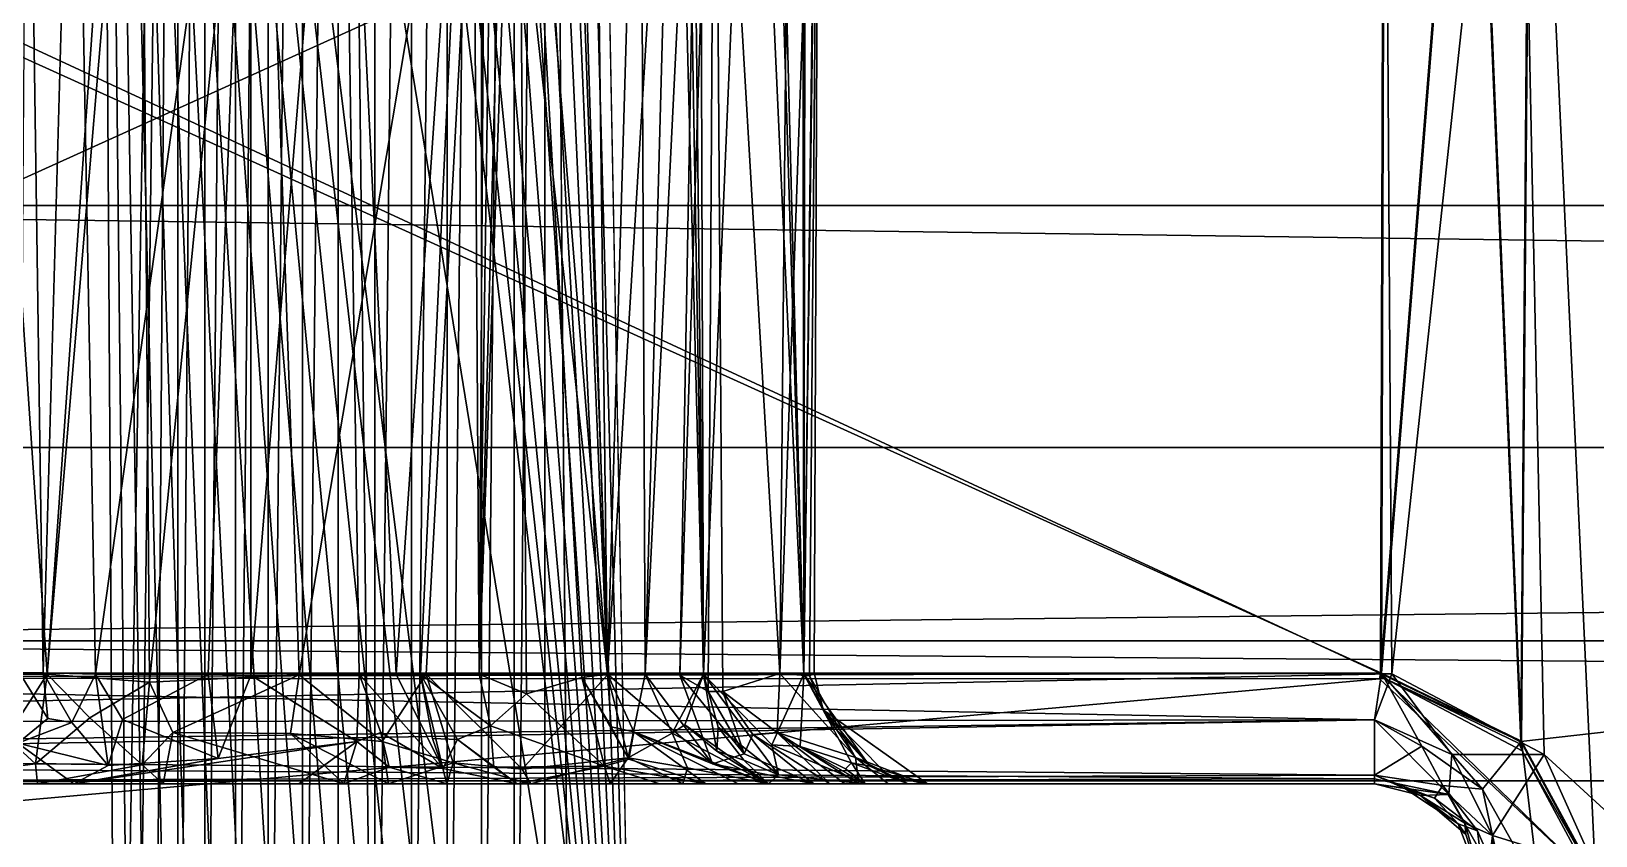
# Model space of a CAD drawing. Extents: x -30 to 83, y -53 to 60.
# Drawn here: x -0.119 to 2.699, y -0.897 to 0.551 of the extents above; entities that cross this region are included whole.
import ezdxf

# ---------------------------------------------------------------- set-up
doc = ezdxf.new("R2010")
doc.units = 0
doc.header["$MEASUREMENT"] = 0

msp = doc.modelspace()

# ---------------------------------------------------------------- linework, layer by layer
for points in [[(63.169998, -40), (-9.17, -40), (63.169998, 60)], [(-9.17, 60), (63.169998, 60), (-9.17, -40)], [(-7.187, 58, 2), (-7.187, -40, 2), (61.187, -40, 2)], [(61.187, 58, 2), (-7.187, 58, 2), (61.187, -40, 2)], [(-2, 7, 68), (-2, -4, 68), (0.014999, 4.369999, 68)], [(-2, -4, 67), (-2, 7, 67), (-0.002998, 3.998001, 67)], [(0.964001, 4.692001, 68), (27.194, -2.101002, 68), (27.145, 4.145, 68)], [(0.964001, 4.692001, 68), (0.985001, 4.630001, 68), (27.145, -2.145, 68)], [(27.145, -2.145, 68), (27.194, -2.101002, 68), (0.964001, 4.692001, 68)], [(0.985001, 4.630001, 68), (0.998001, 4.566002, 68), (27.101, -2.194, 68)], [(27.101, -2.194, 68), (27.145, -2.145, 68), (0.985001, 4.630001, 68)], [(0.998001, 4.566002, 68), (1.001999, 4.5, 68), (27.064999, -2.249001, 68)], [(27.064999, -2.249001, 68), (27.101, -2.194, 68), (0.998001, 4.566002, 68)], [(0.972668, -2.015999, 67), (0.855, 4.145, 67), (26.997, 4.5, 67)], [(0.964001, -2.307999, 67), (0.935001, -2.249001, 67), (26.997, 4.5, 67)], [(0.935001, -2.249001, 67), (0.972668, -2.015999, 67), (26.997, 4.5, 67)], [(26.997, 4.5, 67), (27.001999, 4.433998, 67), (0.964001, -2.307999, 67)], [(1.001999, 4.5, 68), (0.998001, 4.433998, 68), (27.035999, -2.307999, 68)], [(27.035999, -2.307999, 68), (27.064999, -2.249001, 68), (1.001999, 4.5, 68)], [(0.985001, -2.369999, 67), (0.964001, -2.307999, 67), (27.001999, 4.433998, 67)], [(0.998001, 4.433998, 68), (0.985001, 4.369999, 68), (27.014999, -2.369999, 68)], [(27.001999, 4.433998, 67), (27.014999, 4.369999, 67), (0.985001, -2.369999, 67)], [(27.014999, -2.369999, 68), (27.035999, -2.307999, 68), (0.998001, 4.433998, 68)], [(0.014999, 4.369999, 68), (-2, -4, 68), (0.035999, 4.307999, 68)], [(0.985001, 4.369999, 68), (0.964001, 4.307999, 68), (27.001999, -2.433998, 68)], [(27.001999, -2.433998, 68), (27.014999, -2.369999, 68), (0.985001, 4.369999, 68)], [(0.998001, -2.433998, 67), (0.985001, -2.369999, 67), (27.014999, 4.369999, 67)], [(27.014999, 4.369999, 67), (27.035999, 4.307999, 67), (0.998001, -2.433998, 67)], [(0.035999, 4.307999, 68), (-2, -4, 68), (0.064999, 4.249001, 68)], [(0.964001, 4.307999, 68), (0.935001, 4.249001, 68), (26.997, -2.5, 68)], [(26.997, -2.5, 68), (27.001999, -2.433998, 68), (0.964001, 4.307999, 68)], [(1.001999, -2.5, 67), (0.998001, -2.433998, 67), (27.035999, 4.307999, 67)], [(27.035999, 4.307999, 67), (27.064999, 4.249001, 67), (1.001999, -2.5, 67)], [(0.064999, 4.249001, 68), (-2, -4, 68), (0.101002, 4.194, 68)], [(0.935001, 4.249001, 68), (0.898998, 4.194, 68), (26.997, -2.5, 68)], [(27.064999, 4.249001, 67), (27.101, 4.194, 67), (0.998001, -2.566002, 67)], [(0.998001, -2.566002, 67), (1.001999, -2.5, 67), (27.064999, 4.249001, 67)], [(0.101002, 4.194, 68), (-2, -4, 68), (0.145, 4.145, 68)], [(0.898998, 4.194, 68), (0.855, 4.145, 68), (27.001999, -2.566002, 68)], [(27.001999, -2.566002, 68), (26.997, -2.5, 68), (0.898998, 4.194, 68)], [(27.101, 4.194, 67), (27.145, 4.145, 67), (0.985001, -2.630001, 67)], [(0.985001, -2.630001, 67), (0.998001, -2.566002, 67), (27.101, 4.194, 67)], [(0.145, 4.145, 68), (-2, -4, 68), (0.035999, -2.307999, 68)], [(0.035999, -2.307999, 68), (0.064999, -2.249001, 68), (0.145, 4.145, 68)], [(0.064999, -2.249001, 68), (0.101002, -2.194, 68), (0.145, 4.145, 68)], [(0.101002, -2.194, 68), (0.145, -2.145, 68), (0.145, 4.145, 68)], [(0.194, 4.101002, 68), (0.145, 4.145, 68), (0.145, -2.145, 68)], [(0.855, 4.145, 68), (0.806, 4.101002, 68), (27.001999, -2.566002, 68)], [(0.855, 4.145, 67), (0.972668, -2.015999, 67), (0.806, 4.101002, 67)], [(27.145, 4.145, 67), (27.194, 4.101002, 67), (0.964001, -2.692001, 67)], [(0.964001, -2.692001, 67), (0.985001, -2.630001, 67), (27.145, 4.145, 67)], [(0.145, -2.145, 68), (0.194, -2.101002, 68), (0.194, 4.101002, 68)], [(0.249001, 4.064999, 68), (0.194, 4.101002, 68), (0.194, -2.101002, 68)], [(0.806, 4.101002, 68), (0.750999, 4.064999, 68), (0.750999, -2.064999, 68)], [(0.806, -2.101002, 68), (0.806, 4.101002, 68), (0.750999, -2.064999, 68)], [(0.750999, 4.064999, 67), (0.806, 4.101002, 67), (0.972668, -2.015999, 67)], [(0.855, -2.145, 68), (0.806, 4.101002, 68), (0.806, -2.101002, 68)], [(0.855, -2.145, 68), (27.001999, -2.566002, 68), (0.806, 4.101002, 68)], [(27.194, 4.101002, 67), (27.145, -2.145, 67), (0.964001, -2.692001, 67)], [(-0.002998, 3.998001, 67), (0.249001, 4.064999, 67), (0.972668, -2.015999, 67)], [(0.194, -2.101002, 68), (0.249001, -2.064999, 68), (0.249001, 4.064999, 68)], [(0.307999, 4.035999, 68), (0.249001, 4.064999, 68), (0.249001, -2.064999, 68)], [(0.307999, 4.035999, 67), (0.972668, -2.015999, 67), (0.249001, 4.064999, 67)], [(0.750999, 4.064999, 68), (0.692001, 4.035999, 68), (0.692001, -2.035999, 68)], [(0.692001, -2.035999, 68), (0.750999, -2.064999, 68), (0.750999, 4.064999, 68)], [(0.692001, 4.035999, 67), (0.750999, 4.064999, 67), (0.972668, -2.015999, 67)], [(0.249001, -2.064999, 68), (0.307999, -2.035999, 68), (0.307999, 4.035999, 68)], [(0.369999, 4.014999, 68), (0.307999, 4.035999, 68), (0.307999, -2.035999, 68)], [(0.369999, 4.014999, 67), (0.972668, -2.015999, 67), (0.307999, 4.035999, 67)], [(0.692001, 4.035999, 68), (0.630001, 4.014999, 68), (0.630001, -2.014999, 68)], [(0.630001, -2.014999, 68), (0.692001, -2.035999, 68), (0.692001, 4.035999, 68)], [(0.630001, 4.014999, 67), (0.692001, 4.035999, 67), (0.972668, -2.015999, 67)], [(0.307999, -2.035999, 68), (0.369999, -2.014999, 68), (0.369999, 4.014999, 68)], [(0.433998, 4.001999, 68), (0.369999, 4.014999, 68), (0.369999, -2.014999, 68)], [(0.433998, 4.001999, 67), (0.972668, -2.015999, 67), (0.369999, 4.014999, 67)], [(0.369999, -2.014999, 68), (0.433998, -2.001999, 68), (0.433998, 4.001999, 68)], [(0.433998, -2.001999, 68), (0.5, -1.997002, 68), (0.433998, 4.001999, 68)], [(0.5, 3.998001, 68), (0.433998, 4.001999, 68), (0.5, -1.997002, 68)], [(0.5, 3.998001, 67), (0.972668, -2.015999, 67), (0.433998, 4.001999, 67)], [(0.566002, 4.001999, 68), (0.5, 3.998001, 68), (0.5, -1.997002, 68)], [(0.5, -1.997002, 68), (0.566002, -2.001999, 68), (0.566002, 4.001999, 68)], [(0.5, 3.998001, 67), (0.566002, 4.001999, 67), (0.972668, -2.015999, 67)], [(0.630001, 4.014999, 68), (0.566002, 4.001999, 68), (0.566002, -2.001999, 68)], [(0.566002, -2.001999, 68), (0.630001, -2.014999, 68), (0.630001, 4.014999, 68)], [(0.566002, 4.001999, 67), (0.630001, 4.014999, 67), (0.972668, -2.015999, 67)], [(-2, -4, 67), (-0.002998, 3.998001, 67), (0.035999, -2.307999, 67)], [(0.5, -1.997002, 67), (0.433998, -2.001999, 67), (-0.002998, 3.998001, 67)], [(0.064999, -2.249001, 67), (0.035999, -2.307999, 67), (-0.002998, 3.998001, 67)], [(0.064999, -2.249001, 67), (-0.002998, 3.998001, 67), (0.101002, -2.194, 67)], [(0.145, -2.145, 67), (0.101002, -2.194, 67), (-0.002998, 3.998001, 67)], [(0.194, -2.101002, 67), (0.145, -2.145, 67), (-0.002998, 3.998001, 67)], [(0.249001, -2.064999, 67), (0.194, -2.101002, 67), (-0.002998, 3.998001, 67)], [(0.433998, -2.001999, 67), (0.369999, -2.014999, 67), (-0.002998, 3.998001, 67)], [(0.369999, -2.014999, 67), (0.307999, -2.035999, 67), (-0.002998, 3.998001, 67)], [(0.307999, -2.035999, 67), (0.249001, -2.064999, 67), (-0.002998, 3.998001, 67)], [(0.566002, -2.001999, 67), (0.5, -1.997002, 67), (-0.002998, 3.998001, 67)], [(0.566002, -2.001999, 67), (-0.002998, 3.998001, 67), (0.630001, -2.014999, 67)], [(0.692001, -2.035999, 67), (-0.002998, 3.998001, 67), (0.750999, -2.064999, 67)], [(0.972668, -2.015999, 67), (0.750999, -2.064999, 67), (-0.002998, 3.998001, 67)], [(0.630001, -2.014999, 67), (-0.002998, 3.998001, 67), (0.692001, -2.035999, 67)], [(2.5592, 1.504281, 66.700218), (7.02967, -4.802359, 66.700218), (2.69901, 1.776681, 66.700218)], [(2.581, 1.513, 53.998001), (2.564, -0.727, 53.998001), (25.003, 1.777, 53.998001)], [(2.564, -0.727, 53.998001), (2.697, -0.973, 53.998001), (25.003, 1.777, 53.998001)], [(2.5827, 1.512871, 54.30022), (2.69901, 1.776681, 54.30022), (7.02967, -4.802359, 54.30022)], [(25.003, 1.777, 53.998001), (2.697, -0.973, 53.998001), (9.813, -4.804, 53.998001)], [(2.5592, 1.504281, 66.700218), (2.31881, 1.396601, 66.700218), (2.33135, -0.605509, 66.700218)], [(2.60578, -0.750719, 66.700218), (2.5592, 1.504281, 66.700218), (2.33135, -0.605509, 66.700218)], [(2.474, 1.437, 53.998001), (2.564, -0.727, 53.998001), (2.581, 1.513, 53.998001)], [(2.47574, 1.436881, 54.30022), (2.5827, 1.512871, 54.30022), (2.56527, -0.726529, 54.300301)], [(2.5592, 1.504281, 66.700218), (2.60578, -0.750719, 66.700218), (7.02967, -4.802359, 66.700218)], [(2.56527, -0.726529, 54.300301), (2.5827, 1.512871, 54.30022), (2.69823, -0.972269, 54.30022)], [(7.02967, -4.802359, 54.30022), (2.69823, -0.972269, 54.30022), (2.5827, 1.512871, 54.30022)], [(1.17889, 1.443671, 61.014301), (1.09168, -0.605849, 61.12796), (1.08558, 1.395611, 61.136059)], [(1.27255, -0.605849, 60.737572), (1.09168, -0.605849, 61.12796), (1.17889, 1.443671, 61.014301)], [(1.2115, 1.395611, 60.92215), (1.27255, -0.605849, 60.737572), (1.17889, 1.443671, 61.014301)], [(2.311, -0.605, 53.998001), (2.564, -0.727, 53.998001), (2.474, 1.437, 53.998001)], [(2.317, 1.396, 53.998001), (2.311, -0.605, 53.998001), (2.474, 1.437, 53.998001)], [(2.56527, -0.726529, 54.300301), (2.31256, -0.604129, 54.30022), (2.47574, 1.436881, 54.30022)], [(2.31881, 1.396601, 54.30022), (2.47574, 1.436881, 54.30022), (2.31256, -0.604129, 54.30022)], [(-0.12601, 1.395611, 59.519852), (-0.09746, -0.603729, 59.50938), (-0.04087, 1.427661, 59.485531)], [(-0.00275, -0.605849, 59.481079), (-0.04087, 1.427661, 59.485531), (-0.09746, -0.603729, 59.50938)], [(-0.04087, 1.427661, 59.485531), (-0.00275, -0.605849, 59.481079), (0.2768, 1.395611, 59.450562)], [(1.24862, 1.433691, 60.150768), (1.11236, 1.395611, 59.901199), (1.22928, -0.604789, 60.12767)], [(1.24862, 1.433691, 60.150768), (1.22928, -0.604789, 60.12767), (1.29975, 1.395611, 60.477371)], [(2.31881, 1.396601, 66.700218), (-2.1, 1.395611, 66.700218), (-2.1, -0.603729, 66.700218)], [(2.31881, 1.396601, 66.700218), (-2.1, -0.603729, 66.700218), (2.33135, -0.605509, 66.700218)], [(2.31881, 1.396601, 54.30022), (2.31256, -0.604129, 54.30022), (-2.1, 1.395611, 54.30022)], [(-2.1, -0.603729, 54.30022), (-2.1, 1.395611, 54.30022), (2.31256, -0.604129, 54.30022)], [(2.317, 1.396, 53.998001), (-2, 1.395023, 53.998001), (2.311, -0.605, 53.998001)], [(-2, -0.604023, 53.998001), (2.311, -0.605, 53.998001), (-2, 1.395023, 53.998001)], [(-0.09024, -0.605849, 61.49358), (-0.3505, -0.607979, 61.361252), (-0.22633, 1.395611, 61.435169)], [(0.04951, 1.395611, 61.530899), (-0.09024, -0.605849, 61.49358), (-0.22633, 1.395611, 61.435169)], [(-0.14009, -0.603729, 59.525372), (-0.09746, -0.603729, 59.50938), (-0.12601, 1.395611, 59.519852)], [(0.04951, 1.395611, 61.530899), (0.07877, 1.395611, 61.53616), (-0.09024, -0.605849, 61.49358)], [(0.07877, 1.395611, 61.53616), (0.09442, -0.620669, 61.539539), (-0.09024, -0.605849, 61.49358)], [(-0.00275, -0.605849, 59.481079), (0.20002, -0.605849, 59.451469), (0.2768, 1.395611, 59.450562)], [(0.07877, 1.395611, 61.53616), (0.29474, 1.395611, 61.547691), (0.09442, -0.620669, 61.539539)], [(0.36349, -0.607179, 61.540859), (0.09442, -0.620669, 61.539539), (0.29474, 1.395611, 61.547691)], [(0.20002, -0.605849, 59.451469), (0.2768, -0.607979, 59.45047), (0.2768, 1.395611, 59.450562)], [(0.47201, -0.605849, 59.47401), (0.44119, 1.395611, 59.46777), (0.2768, -0.607979, 59.45047)], [(0.2768, 1.395611, 59.450562), (0.2768, -0.607979, 59.45047), (0.44119, 1.395611, 59.46777)], [(0.70037, 1.395611, 61.44873), (0.36349, -0.607179, 61.540859), (0.29474, 1.395611, 61.547691)], [(0.36349, -0.607179, 61.540859), (0.70037, 1.395611, 61.44873), (0.59259, -0.605849, 61.49205)], [(0.47201, -0.605849, 59.47401), (0.53843, -0.605849, 59.490601), (0.44119, 1.395611, 59.46777)], [(0.44119, 1.395611, 59.46777), (0.53843, -0.605849, 59.490601), (0.67554, 1.395611, 59.540321)], [(0.58201, -0.605849, 59.504082), (0.67554, 1.395611, 59.540321), (0.53843, -0.605849, 59.490601)], [(0.58201, -0.605849, 59.504082), (0.68797, -0.605849, 59.545971), (0.67554, 1.395611, 59.540321)], [(0.59259, -0.605849, 61.49205), (0.70037, 1.395611, 61.44873), (0.91909, -0.606909, 61.309231)], [(0.70037, 1.395611, 59.551708), (0.67554, 1.395611, 59.540321), (0.68797, -0.605849, 59.545971)], [(0.70037, 1.395611, 59.551708), (0.68797, -0.605849, 59.545971), (0.71691, 1.395611, 59.559742)], [(0.71691, 1.395611, 59.559742), (0.68797, -0.605849, 59.545971), (0.74107, 1.395611, 59.572128)], [(0.77317, -0.641669, 59.580269), (0.75739, 1.395611, 59.580952), (0.68797, -0.605849, 59.545971)], [(0.74107, 1.395611, 59.572128), (0.68797, -0.605849, 59.545971), (0.75739, 1.395611, 59.580952)], [(0.8354, 1.395611, 61.371891), (0.91909, -0.606909, 61.309231), (0.70037, 1.395611, 61.44873)], [(0.87304, -0.612199, 59.654491), (0.75739, 1.395611, 59.580952), (0.77317, -0.641669, 59.580269)], [(0.87304, -0.612199, 59.654491), (0.91913, -0.605849, 59.69109), (0.75739, 1.395611, 59.580952)], [(0.89388, 1.395611, 59.670811), (0.75739, 1.395611, 59.580952), (0.91913, -0.605849, 59.69109)], [(0.8354, 1.395611, 61.371891), (0.85732, 1.395611, 61.356762), (0.91909, -0.606909, 61.309231)], [(0.85732, 1.395611, 61.356762), (1.04062, 1.395611, 61.19117), (0.91909, -0.606909, 61.309231)], [(0.89388, 1.395611, 59.670811), (0.91913, -0.605849, 59.69109), (0.97755, 1.395611, 59.743141)], [(0.98671, -0.605849, 61.248039), (0.91909, -0.606909, 61.309231), (1.04062, 1.395611, 61.19117)], [(0.98671, -0.605849, 59.752399), (0.97755, 1.395611, 59.743141), (0.91913, -0.605849, 59.69109)], [(0.97755, 1.395611, 59.743141), (0.98671, -0.605849, 59.752399), (1.08558, 1.395611, 59.86438)], [(1.0491, -0.607969, 59.818859), (1.08558, 1.395611, 59.86438), (0.98671, -0.605849, 59.752399)], [(0.98671, -0.605849, 61.248039), (1.04062, 1.395611, 61.19117), (1.09168, -0.605849, 61.12796)], [(1.05723, 1.395611, 61.171692), (1.09168, -0.605849, 61.12796), (1.04062, 1.395611, 61.19117)], [(1.10017, -0.637489, 59.87883), (1.11236, 1.395611, 59.901199), (1.0491, -0.607969, 59.818859)], [(1.08558, 1.395611, 59.86438), (1.0491, -0.607969, 59.818859), (1.11236, 1.395611, 59.901199)], [(1.05723, 1.395611, 61.171692), (1.06994, 1.395611, 61.156109), (1.09168, -0.605849, 61.12796)], [(1.08558, 1.395611, 61.136059), (1.09168, -0.605849, 61.12796), (1.06994, 1.395611, 61.156109)], [(1.127, -0.637369, 59.916019), (1.11236, 1.395611, 59.901199), (1.10017, -0.637489, 59.87883)], [(1.22928, -0.604789, 60.12767), (1.11236, 1.395611, 59.901199), (1.127, -0.637369, 59.916019)], [(1.22104, 1.395611, 60.8997), (1.27255, -0.605849, 60.737572), (1.2115, 1.395611, 60.92215)], [(1.27005, 1.395611, 60.749199), (1.27255, -0.605849, 60.737572), (1.22104, 1.395611, 60.8997)], [(1.22928, -0.604789, 60.12767), (1.283, -0.609029, 60.312939), (1.29975, 1.395611, 60.477371)], [(1.27005, 1.395611, 60.749199), (1.27542, 1.395611, 60.726109), (1.27255, -0.605849, 60.737572)], [(1.27255, -0.605849, 60.737572), (1.29975, 1.395611, 60.477371), (1.29113, -0.603729, 60.363998)], [(1.29901, 1.395611, 60.545738), (1.29975, 1.395611, 60.477371), (1.27255, -0.605849, 60.737572)], [(1.29901, 1.395611, 60.545738), (1.27255, -0.605849, 60.737572), (1.29776, 1.395611, 60.568729)], [(1.27542, 1.395611, 60.726109), (1.29776, 1.395611, 60.568729), (1.27255, -0.605849, 60.737572)], [(1.283, -0.609029, 60.312939), (1.29113, -0.603729, 60.363998), (1.29975, 1.395611, 60.477371)], [(30, 0.238, 48.653999), (-2, 0.238, 48.653999), (-2, 0.756, 49.243999)], [(30, 0.238, 48.653999), (-2, 0.756, 49.243999), (30, 0.756, 49.243999)], [(30, 0.238, 48.653999), (30, -0.198, 48.000999), (-2, 0.238, 48.653999)], [(-2, -0.198, 48.000999), (-2, 0.238, 48.653999), (30, -0.198, 48.000999)], [(-2, -0.198, 48.000999), (30, -0.198, 48.000999), (-2, -0.546, 47.297001)], [(30, -0.546, 47.297001), (-2, -0.546, 47.297001), (30, -0.198, 48.000999)], [(30, -0.798, 46.554001), (-2, -0.798, 46.554001), (-2, -0.546, 47.297001)], [(30, -0.798, 46.554001), (-2, -0.546, 47.297001), (30, -0.546, 47.297001)], [(-2.1, -0.603729, 54.30022), (2.3, -0.688229, 54.318958), (-2.1, -0.750049, 54.368961)], [(-2.1, -0.603729, 54.30022), (2.31256, -0.604129, 54.30022), (2.3, -0.688229, 54.318958)], [(2.33135, -0.605509, 66.700218), (-2.1, -0.603729, 66.700218), (-2.1, -0.693529, 66.677429)], [(2.3, -0.688229, 66.68148), (2.33135, -0.605509, 66.700218), (-2.1, -0.693529, 66.677429)], [(-2, -0.604023, 53.998001), (-1.613111, -0.613444, 54), (2.311, -0.605, 53.998001)], [(-2, -1, 54), (2.309556, -0.614333, 54), (-1.613111, -0.613444, 54)], [(-2, -1, 54), (2.690419, -0.974419, 54), (2.309556, -0.614333, 54)], [(-1.613111, -0.613444, 54), (2.309556, -0.614333, 54), (2.311, -0.605, 53.998001)], [(-0.09024, -0.605849, 61.49358), (-0.1625, -0.720249, 61.50967), (-0.3505, -0.607979, 61.361252)], [(-0.1625, -0.720249, 61.50967), (-0.09024, -0.605849, 61.49358), (-0.11129, -0.767619, 61.580662)], [(-0.14009, -0.603729, 59.525372), (-0.14272, -0.730169, 59.476261), (-0.08888, -0.685719, 59.486801)], [(-0.08888, -0.685719, 59.486801), (-0.09746, -0.603729, 59.50938), (-0.14009, -0.603729, 59.525372)], [(-0.09024, -0.605849, 61.49358), (-0.01341, -0.684479, 61.535389), (-0.11129, -0.767619, 61.580662)], [(-0.08888, -0.685719, 59.486801), (-0.04577, -0.692729, 59.46846), (-0.09746, -0.603729, 59.50938)], [(-0.00275, -0.605849, 59.481079), (-0.09746, -0.603729, 59.50938), (-0.04577, -0.692729, 59.46846)], [(-0.09024, -0.605849, 61.49358), (0.09442, -0.620669, 61.539539), (-0.01341, -0.684479, 61.535389)], [(-0.04577, -0.692729, 59.46846), (0.01996, -0.770239, 59.37603), (-0.00275, -0.605849, 59.481079)], [(0.20002, -0.605849, 59.451469), (-0.00275, -0.605849, 59.481079), (0.04574, -0.687469, 59.450142)], [(0.04574, -0.687469, 59.450142), (-0.00275, -0.605849, 59.481079), (0.01996, -0.770239, 59.37603)], [(0.04574, -0.687469, 59.450142), (0.21765, -0.757609, 59.377071), (0.20002, -0.605849, 59.451469)], [(0.36349, -0.607179, 61.540859), (0.13635, -0.710999, 61.577969), (0.09442, -0.620669, 61.539539)], [(0.36349, -0.607179, 61.540859), (0.34822, -0.713029, 61.57996), (0.13635, -0.710999, 61.577969)], [(0.2768, -0.607979, 59.45047), (0.20002, -0.605849, 59.451469), (0.21765, -0.757609, 59.377071)], [(0.2768, -0.607979, 59.45047), (0.21765, -0.757609, 59.377071), (0.46762, -0.726969, 59.42469)], [(0.47201, -0.605849, 59.47401), (0.2768, -0.607979, 59.45047), (0.46762, -0.726969, 59.42469)], [(0.36349, -0.607179, 61.540859), (0.51343, -0.726919, 61.562092), (0.34822, -0.713029, 61.57996)], [(0.59259, -0.605849, 61.49205), (0.51343, -0.726919, 61.562092), (0.36349, -0.607179, 61.540859)], [(0.46762, -0.726969, 59.42469), (0.51094, -0.710999, 59.448372), (0.47201, -0.605849, 59.47401)], [(0.53843, -0.605849, 59.490601), (0.47201, -0.605849, 59.47401), (0.62258, -0.775739, 59.41328)], [(0.51094, -0.710999, 59.448372), (0.62258, -0.775739, 59.41328), (0.47201, -0.605849, 59.47401)], [(0.64136, -0.765399, 61.564869), (0.51343, -0.726919, 61.562092), (0.59259, -0.605849, 61.49205)], [(0.53843, -0.605849, 59.490601), (0.62258, -0.775739, 59.41328), (0.58201, -0.605849, 59.504082)], [(0.58201, -0.605849, 59.504082), (0.70824, -0.698999, 59.524471), (0.68797, -0.605849, 59.545971)], [(0.60415, -0.721779, 59.46703), (0.58201, -0.605849, 59.504082), (0.62258, -0.775739, 59.41328)], [(0.58201, -0.605849, 59.504082), (0.64865, -0.723309, 59.483761), (0.70824, -0.698999, 59.524471)], [(0.64865, -0.723309, 59.483761), (0.58201, -0.605849, 59.504082), (0.60415, -0.721779, 59.46703)], [(0.91909, -0.606909, 61.309231), (0.76517, -0.776959, 61.53421), (0.59259, -0.605849, 61.49205)], [(0.76517, -0.776959, 61.53421), (0.64136, -0.765399, 61.564869), (0.59259, -0.605849, 61.49205)], [(0.70824, -0.698999, 59.524471), (0.77317, -0.641669, 59.580269), (0.68797, -0.605849, 59.545971)], [(0.91909, -0.606909, 61.309231), (0.95614, -0.756759, 61.376202), (0.76517, -0.776959, 61.53421)], [(0.91368, -0.771769, 59.562752), (0.87304, -0.612199, 59.654491), (0.77317, -0.641669, 59.580269)], [(0.91913, -0.605849, 59.69109), (0.87304, -0.612199, 59.654491), (0.9254, -0.700799, 59.662369)], [(0.9254, -0.700799, 59.662369), (0.87304, -0.612199, 59.654491), (0.95735, -0.759289, 59.622742)], [(0.87304, -0.612199, 59.654491), (0.91368, -0.771769, 59.562752), (0.95735, -0.759289, 59.622742)], [(0.91909, -0.606909, 61.309231), (0.98671, -0.605849, 61.248039), (0.95614, -0.756759, 61.376202)], [(0.91913, -0.605849, 59.69109), (1.10783, -0.767619, 59.750542), (0.98671, -0.605849, 59.752399)], [(0.96627, -0.709699, 59.686821), (1.10783, -0.767619, 59.750542), (0.91913, -0.605849, 59.69109)], [(0.96627, -0.709699, 59.686821), (0.91913, -0.605849, 59.69109), (0.9254, -0.700799, 59.662369)], [(1.03573, -0.712179, 61.249649), (0.95614, -0.756759, 61.376202), (0.98671, -0.605849, 61.248039)], [(1.10783, -0.767619, 59.750542), (1.0491, -0.607969, 59.818859), (0.98671, -0.605849, 59.752399)], [(0.98671, -0.605849, 61.248039), (1.09168, -0.605849, 61.12796), (1.03573, -0.712179, 61.249649)], [(1.05855, -0.697289, 61.206841), (1.03573, -0.712179, 61.249649), (1.09168, -0.605849, 61.12796)], [(1.16502, -0.749549, 59.861771), (1.10017, -0.637489, 59.87883), (1.0491, -0.607969, 59.818859)], [(1.10783, -0.767619, 59.750542), (1.16502, -0.749549, 59.861771), (1.0491, -0.607969, 59.818859)], [(1.09168, -0.605849, 61.12796), (1.11596, -0.744749, 61.192921), (1.05855, -0.697289, 61.206841)], [(1.09168, -0.605849, 61.12796), (1.27255, -0.605849, 60.737572), (1.21481, -0.733099, 61.02803)], [(1.21481, -0.733099, 61.02803), (1.22689, -0.787299, 61.150761), (1.09168, -0.605849, 61.12796)], [(1.09168, -0.605849, 61.12796), (1.22689, -0.787299, 61.150761), (1.11834, -0.701149, 61.134892)], [(1.09168, -0.605849, 61.12796), (1.11834, -0.701149, 61.134892), (1.11596, -0.744749, 61.192921)], [(1.127, -0.637369, 59.916019), (1.22434, -0.710849, 60.021061), (1.22928, -0.604789, 60.12767)], [(1.21481, -0.733099, 61.02803), (1.27255, -0.605849, 60.737572), (1.26623, -0.736409, 60.932899)], [(1.22434, -0.710849, 60.021061), (1.36572, -0.756089, 60.34726), (1.22928, -0.604789, 60.12767)], [(1.36572, -0.756089, 60.34726), (1.283, -0.609029, 60.312939), (1.22928, -0.604789, 60.12767)], [(1.26623, -0.736409, 60.932899), (1.27255, -0.605849, 60.737572), (1.35836, -0.765689, 60.745419)], [(1.29113, -0.603729, 60.363998), (1.30732, -0.670279, 60.40794), (1.27255, -0.605849, 60.737572)], [(1.27255, -0.605849, 60.737572), (1.30732, -0.670279, 60.40794), (1.32492, -0.697869, 60.570499)], [(1.35836, -0.765689, 60.745419), (1.27255, -0.605849, 60.737572), (1.39158, -0.771819, 60.57486)], [(1.39158, -0.771819, 60.57486), (1.27255, -0.605849, 60.737572), (1.32492, -0.697869, 60.570499)], [(1.283, -0.609029, 60.312939), (1.30732, -0.670279, 60.40794), (1.29113, -0.603729, 60.363998)], [(1.36572, -0.756089, 60.34726), (1.30732, -0.670279, 60.40794), (1.283, -0.609029, 60.312939)], [(2.3, -0.688229, 54.318958), (2.31256, -0.604129, 54.30022), (2.3856, -0.735449, 54.342041)], [(2.33135, -0.605509, 66.700218), (2.3, -0.688229, 66.68148), (2.43924, -0.750669, 66.66481)], [(2.314476, -0.611238, 54), (2.311, -0.605, 53.998001), (2.309556, -0.614333, 54)], [(2.314476, -0.611238, 54), (2.309556, -0.614333, 54), (2.318745, -0.613851, 54)], [(2.309556, -0.614333, 54), (2.690419, -0.974419, 54), (2.318745, -0.613851, 54)], [(2.318745, -0.613851, 54), (2.311, -0.605, 53.998001), (2.314476, -0.611238, 54)], [(2.311, -0.605, 53.998001), (2.318745, -0.613851, 54), (2.564, -0.727, 53.998001)], [(2.31256, -0.604129, 54.30022), (2.56527, -0.726529, 54.300301), (2.49451, -0.812819, 54.347301)], [(2.49451, -0.812819, 54.347301), (2.3856, -0.735449, 54.342041), (2.31256, -0.604129, 54.30022)], [(2.566, -0.74429, 54), (2.318745, -0.613851, 54), (2.690419, -0.974419, 54)], [(2.560979, -0.73066, 54), (2.318745, -0.613851, 54), (2.566, -0.74429, 54)], [(2.560979, -0.73066, 54), (2.564, -0.727, 53.998001), (2.318745, -0.613851, 54)], [(2.43924, -0.750669, 66.66481), (2.60578, -0.750719, 66.700218), (2.33135, -0.605509, 66.700218)], [(0.09442, -0.620669, 61.539539), (0.08112, -0.769149, 61.628368), (-0.01341, -0.684479, 61.535389)], [(0.09442, -0.620669, 61.539539), (0.13635, -0.710999, 61.577969), (0.08112, -0.769149, 61.628368)], [(0.77317, -0.641669, 59.580269), (0.70824, -0.698999, 59.524471), (0.91368, -0.771769, 59.562752)], [(1.10017, -0.637489, 59.87883), (1.16502, -0.749549, 59.861771), (1.127, -0.637369, 59.916019)], [(1.18067, -0.714709, 59.937141), (1.22434, -0.710849, 60.021061), (1.127, -0.637369, 59.916019)], [(1.18067, -0.714709, 59.937141), (1.127, -0.637369, 59.916019), (1.16502, -0.749549, 59.861771)], [(1.39158, -0.771819, 60.57486), (1.32492, -0.697869, 60.570499), (1.30732, -0.670279, 60.40794)], [(1.30732, -0.670279, 60.40794), (1.36572, -0.756089, 60.34726), (1.42312, -0.787459, 60.436291)], [(1.49546, -0.803489, 60.513729), (1.30732, -0.670279, 60.40794), (1.42312, -0.787459, 60.436291)], [(1.30732, -0.670279, 60.40794), (1.49546, -0.803489, 60.513729), (1.39158, -0.771819, 60.57486)], [(2.3, -0.688229, 54.318958), (2.3, -0.787569, 54.424049), (-2.1, -0.750049, 54.368961)], [(2.3, -0.688229, 66.68148), (-2.1, -0.765669, 66.613586), (2.3, -0.794229, 66.560303)], [(-2.1, -0.765669, 66.613586), (2.3, -0.688229, 66.68148), (-2.1, -0.693529, 66.677429)], [(-0.14272, -0.730169, 59.476261), (-0.04577, -0.692729, 59.46846), (-0.08888, -0.685719, 59.486801)], [(0.01996, -0.770239, 59.37603), (-0.04577, -0.692729, 59.46846), (-0.14272, -0.730169, 59.476261)], [(0.08112, -0.769149, 61.628368), (-0.11129, -0.767619, 61.580662), (-0.01341, -0.684479, 61.535389)], [(0.01996, -0.770239, 59.37603), (0.21765, -0.757609, 59.377071), (0.04574, -0.687469, 59.450142)], [(0.70824, -0.698999, 59.524471), (0.64865, -0.723309, 59.483761), (0.71429, -0.773219, 59.452911)], [(0.91368, -0.771769, 59.562752), (0.70824, -0.698999, 59.524471), (0.71429, -0.773219, 59.452911)], [(0.9254, -0.700799, 59.662369), (0.95735, -0.759289, 59.622742), (0.96627, -0.709699, 59.686821)], [(1.05855, -0.697289, 61.206841), (1.20867, -0.803669, 61.30191), (1.03573, -0.712179, 61.249649)], [(1.20867, -0.803669, 61.30191), (1.05855, -0.697289, 61.206841), (1.11596, -0.744749, 61.192921)], [(1.16471, -0.760699, 61.161251), (1.11596, -0.744749, 61.192921), (1.11834, -0.701149, 61.134892)], [(1.16471, -0.760699, 61.161251), (1.11834, -0.701149, 61.134892), (1.22689, -0.787299, 61.150761)], [(2.3856, -0.735449, 54.342041), (2.3, -0.787569, 54.424049), (2.3, -0.688229, 54.318958)], [(2.3, -0.794229, 66.560303), (2.43405, -0.822559, 66.598892), (2.3, -0.688229, 66.68148)], [(2.43405, -0.822559, 66.598892), (2.43924, -0.750669, 66.66481), (2.3, -0.688229, 66.68148)], [(-0.11129, -0.767619, 61.580662), (-0.39304, -0.803669, 61.572128), (-0.1625, -0.720249, 61.50967)], [(-0.29741, -0.803669, 59.376461), (-0.04184, -0.803669, 59.284771), (-0.14272, -0.730169, 59.476261)], [(0.01996, -0.770239, 59.37603), (-0.14272, -0.730169, 59.476261), (-0.04184, -0.803669, 59.284771)], [(0.46762, -0.726969, 59.42469), (0.21765, -0.757609, 59.377071), (-0.04184, -0.803669, 59.284771)], [(-0.04184, -0.803669, 59.284771), (0.36334, -0.803669, 59.255669), (0.46762, -0.726969, 59.42469)], [(0.13635, -0.710999, 61.577969), (0.11892, -0.803669, 61.743332), (0.08112, -0.769149, 61.628368)], [(0.11892, -0.803669, 61.743332), (0.13635, -0.710999, 61.577969), (0.44435, -0.803669, 61.73502)], [(0.13635, -0.710999, 61.577969), (0.34822, -0.713029, 61.57996), (0.44435, -0.803669, 61.73502)], [(0.52444, -0.803669, 61.719421), (0.34822, -0.713029, 61.57996), (0.51343, -0.726919, 61.562092)], [(0.44435, -0.803669, 61.73502), (0.34822, -0.713029, 61.57996), (0.52444, -0.803669, 61.719421)], [(0.44435, -0.803669, 59.265419), (0.46762, -0.726969, 59.42469), (0.36334, -0.803669, 59.255669)], [(0.46762, -0.726969, 59.42469), (0.44435, -0.803669, 59.265419), (0.52584, -0.773219, 59.388309)], [(0.52584, -0.773219, 59.388309), (0.51094, -0.710999, 59.448372), (0.46762, -0.726969, 59.42469)], [(0.51094, -0.710999, 59.448372), (0.52584, -0.773219, 59.388309), (0.62258, -0.775739, 59.41328)], [(0.52444, -0.803669, 61.719421), (0.51343, -0.726919, 61.562092), (0.64136, -0.765399, 61.564869)], [(0.60415, -0.721779, 59.46703), (0.62258, -0.775739, 59.41328), (0.64865, -0.723309, 59.483761)], [(0.7566, -0.803669, 59.357479), (0.64865, -0.723309, 59.483761), (0.62258, -0.775739, 59.41328)], [(0.7566, -0.803669, 59.357479), (0.71429, -0.773219, 59.452911), (0.64865, -0.723309, 59.483761)], [(1.03573, -0.712179, 61.249649), (1.06334, -0.774729, 61.310589), (0.95614, -0.756759, 61.376202)], [(0.96627, -0.709699, 59.686821), (0.95735, -0.759289, 59.622742), (1.09611, -0.803669, 59.580521)], [(1.09611, -0.803669, 59.580521), (1.15453, -0.803669, 59.637482), (0.96627, -0.709699, 59.686821)], [(0.96627, -0.709699, 59.686821), (1.20867, -0.803669, 59.698528), (1.10783, -0.767619, 59.750542)], [(1.20867, -0.803669, 59.698528), (0.96627, -0.709699, 59.686821), (1.15453, -0.803669, 59.637482)], [(1.06334, -0.774729, 61.310589), (1.03573, -0.712179, 61.249649), (1.20867, -0.803669, 61.30191)], [(1.29032, -0.803669, 59.80722), (1.18067, -0.714709, 59.937141), (1.16502, -0.749549, 59.861771)], [(1.22434, -0.710849, 60.021061), (1.18067, -0.714709, 59.937141), (1.31949, -0.803669, 59.853149)], [(1.29032, -0.803669, 59.80722), (1.31949, -0.803669, 59.853149), (1.18067, -0.714709, 59.937141)], [(1.3717, -0.803669, 59.948589), (1.36572, -0.756089, 60.34726), (1.22434, -0.710849, 60.021061)], [(1.34663, -0.803669, 59.900299), (1.3717, -0.803669, 59.948589), (1.22434, -0.710849, 60.021061)], [(1.31949, -0.803669, 59.853149), (1.34663, -0.803669, 59.900299), (1.22434, -0.710849, 60.021061)], [(2.59696, -0.994569, 54.331139), (2.49451, -0.812819, 54.347301), (2.56527, -0.726529, 54.300301)], [(2.566, -0.74429, 54), (2.564, -0.727, 53.998001), (2.560979, -0.73066, 54)], [(2.564, -0.727, 53.998001), (2.566, -0.74429, 54), (2.697, -0.973, 53.998001)], [(2.56527, -0.726529, 54.300301), (2.69823, -0.972269, 54.30022), (2.59696, -0.994569, 54.331139)], [(-2.1, -0.750049, 54.368961), (2.3, -0.787569, 54.424049), (-2.1, -0.803669, 54.500221)], [(0.21765, -0.757609, 59.377071), (0.01996, -0.770239, 59.37603), (-0.04184, -0.803669, 59.284771)], [(0.95614, -0.756759, 61.376202), (0.78072, -0.803669, 61.630329), (0.76517, -0.776959, 61.53421)], [(0.78072, -0.803669, 61.630329), (0.95614, -0.756759, 61.376202), (0.924, -0.803669, 61.552589)], [(0.95735, -0.759289, 59.622742), (0.91368, -0.771769, 59.562752), (1.09611, -0.803669, 59.580521)], [(0.924, -0.803669, 61.552589), (0.95614, -0.756759, 61.376202), (1.05453, -0.803669, 61.45496)], [(1.05453, -0.803669, 61.45496), (0.95614, -0.756759, 61.376202), (1.06334, -0.774729, 61.310589)], [(1.29032, -0.803669, 59.80722), (1.16502, -0.749549, 59.861771), (1.10783, -0.767619, 59.750542)], [(1.11596, -0.744749, 61.192921), (1.16471, -0.760699, 61.161251), (1.20867, -0.803669, 61.30191)], [(1.26623, -0.736409, 60.932899), (1.38317, -0.803669, 61.02718), (1.21481, -0.733099, 61.02803)], [(1.38317, -0.803669, 61.02718), (1.22689, -0.787299, 61.150761), (1.21481, -0.733099, 61.02803)], [(1.26623, -0.736409, 60.932899), (1.35836, -0.765689, 60.745419), (1.3477, -0.776549, 60.84557)], [(1.38317, -0.803669, 61.02718), (1.26623, -0.736409, 60.932899), (1.3477, -0.776549, 60.84557)], [(1.3717, -0.803669, 59.948589), (1.42469, -0.803669, 60.07378), (1.36572, -0.756089, 60.34726)], [(1.46026, -0.803669, 60.190811), (1.48906, -0.803669, 60.33749), (1.36572, -0.756089, 60.34726)], [(1.48906, -0.803669, 60.33749), (1.42312, -0.787459, 60.436291), (1.36572, -0.756089, 60.34726)], [(1.46026, -0.803669, 60.190811), (1.36572, -0.756089, 60.34726), (1.42469, -0.803669, 60.07378)], [(2.42347, -0.806259, 54.387741), (2.3, -0.787569, 54.424049), (2.3856, -0.735449, 54.342041)], [(2.3856, -0.735449, 54.342041), (2.49451, -0.812819, 54.347301), (2.42347, -0.806259, 54.387741)], [(2.43924, -0.750669, 66.66481), (2.43405, -0.822559, 66.598892), (2.51299, -0.896169, 66.618073)], [(2.43924, -0.750669, 66.66481), (2.51299, -0.896169, 66.618073), (2.60578, -0.750719, 66.700218)], [(2.60578, -0.750719, 66.700218), (2.51299, -0.896169, 66.618073), (2.69685, -0.953479, 66.700218)], [(2.690419, -0.974419, 54), (2.697, -0.973, 53.998001), (2.566, -0.74429, 54)], [(2.69685, -0.953479, 66.700218), (7.02967, -4.802359, 66.700218), (2.60578, -0.750719, 66.700218)], [(-2.1, -0.803669, 66.500221), (2.3, -0.794229, 66.560303), (-2.1, -0.765669, 66.613586)], [(2.3, -0.803669, 54.500221), (-2.1, -0.803669, 54.500221), (2.3, -0.787569, 54.424049)], [(-0.10728, -0.803669, 61.69722), (-0.39304, -0.803669, 61.572128), (-0.11129, -0.767619, 61.580662)], [(0.08112, -0.769149, 61.628368), (-0.10728, -0.803669, 61.69722), (-0.11129, -0.767619, 61.580662)], [(0.11892, -0.803669, 61.743332), (-0.10728, -0.803669, 61.69722), (0.08112, -0.769149, 61.628368)], [(0.6294, -0.803669, 59.309502), (0.52584, -0.773219, 59.388309), (0.44435, -0.803669, 59.265419)], [(0.6294, -0.803669, 61.690941), (0.52444, -0.803669, 61.719421), (0.64136, -0.765399, 61.564869)], [(0.62258, -0.775739, 59.41328), (0.52584, -0.773219, 59.388309), (0.6294, -0.803669, 59.309502)], [(0.6294, -0.803669, 59.309502), (0.7566, -0.803669, 59.357479), (0.62258, -0.775739, 59.41328)], [(0.6294, -0.803669, 61.690941), (0.64136, -0.765399, 61.564869), (0.78072, -0.803669, 61.630329)], [(0.76517, -0.776959, 61.53421), (0.78072, -0.803669, 61.630329), (0.64136, -0.765399, 61.564869)], [(0.91368, -0.771769, 59.562752), (0.71429, -0.773219, 59.452911), (0.7566, -0.803669, 59.357479)], [(0.924, -0.803669, 59.447849), (0.91368, -0.771769, 59.562752), (0.7566, -0.803669, 59.357479)], [(1.09611, -0.803669, 59.580521), (0.91368, -0.771769, 59.562752), (1.01294, -0.803669, 59.510429)], [(0.924, -0.803669, 59.447849), (1.01294, -0.803669, 59.510429), (0.91368, -0.771769, 59.562752)], [(1.20867, -0.803669, 61.30191), (1.05453, -0.803669, 61.45496), (1.06334, -0.774729, 61.310589)], [(1.20867, -0.803669, 59.698528), (1.29032, -0.803669, 59.80722), (1.10783, -0.767619, 59.750542)], [(1.22689, -0.787299, 61.150761), (1.20867, -0.803669, 61.30191), (1.16471, -0.760699, 61.161251)], [(1.38317, -0.803669, 61.02718), (1.20867, -0.803669, 61.30191), (1.22689, -0.787299, 61.150761)], [(1.3477, -0.776549, 60.84557), (1.35836, -0.765689, 60.745419), (1.38317, -0.803669, 61.02718)], [(1.35836, -0.765689, 60.745419), (1.39158, -0.771819, 60.57486), (1.46026, -0.803669, 60.809631)], [(1.46026, -0.803669, 60.809631), (1.38317, -0.803669, 61.02718), (1.35836, -0.765689, 60.745419)], [(1.49546, -0.803489, 60.513729), (1.46026, -0.803669, 60.809631), (1.39158, -0.771819, 60.57486)], [(1.48906, -0.803669, 60.33749), (1.49546, -0.803489, 60.513729), (1.42312, -0.787459, 60.436291)], [(2.40852, -0.829009, 54.448608), (2.35492, -0.811829, 54.500221), (2.3, -0.787569, 54.424049)], [(2.3, -0.803669, 54.500221), (2.3, -0.787569, 54.424049), (2.35492, -0.811829, 54.500221)], [(2.40852, -0.829009, 54.448608), (2.3, -0.787569, 54.424049), (2.42347, -0.806259, 54.387741)], [(2.3, -0.803669, 66.500221), (2.3, -0.794229, 66.560303), (-2.1, -0.803669, 66.500221)], [(-0.39304, -0.803669, 61.572128), (-0.10728, -0.803669, 61.69722), (-2.1, -0.803669, 66.500221)], [(-0.04184, -0.803669, 59.284771), (-2.1, -0.803669, 54.500221), (0.36334, -0.803669, 59.255669)], [(2.3, -0.803669, 54.500221), (0.36334, -0.803669, 59.255669), (-2.1, -0.803669, 54.500221)], [(-0.10728, -0.803669, 61.69722), (0.11892, -0.803669, 61.743332), (-2.1, -0.803669, 66.500221)], [(-0.04184, -0.803669, 59.284771), (-0.29741, -0.803669, 59.376461), (-2.1, -0.803669, 54.500221)], [(0.11892, -0.803669, 61.743332), (0.2547, -0.803669, 61.74992), (-2.1, -0.803669, 66.500221)], [(2.3, -0.803669, 66.500221), (-2.1, -0.803669, 66.500221), (0.2547, -0.803669, 61.74992)], [(30, -0.798, 46.554001), (-2, -0.951, 45.783001), (-2, -0.798, 46.554001)], [(30, -0.951, 45.783001), (-2, -0.951, 45.783001), (30, -0.798, 46.554001)], [(0.2547, -0.803669, 61.74992), (0.11892, -0.803669, 61.743332), (0.44435, -0.803669, 61.73502)], [(0.2547, -0.803669, 61.74992), (0.44435, -0.803669, 61.73502), (2.3, -0.803669, 66.500221)], [(0.44435, -0.803669, 59.265419), (0.36334, -0.803669, 59.255669), (2.3, -0.803669, 54.500221)], [(0.6294, -0.803669, 59.309502), (0.44435, -0.803669, 59.265419), (2.3, -0.803669, 54.500221)], [(2.3, -0.803669, 66.500221), (0.44435, -0.803669, 61.73502), (0.52444, -0.803669, 61.719421)], [(0.52444, -0.803669, 61.719421), (0.6294, -0.803669, 61.690941), (2.3, -0.803669, 66.500221)], [(2.3, -0.803669, 54.500221), (0.7566, -0.803669, 59.357479), (0.6294, -0.803669, 59.309502)], [(2.3, -0.803669, 66.500221), (0.6294, -0.803669, 61.690941), (0.78072, -0.803669, 61.630329)], [(0.924, -0.803669, 59.447849), (0.7566, -0.803669, 59.357479), (2.3, -0.803669, 54.500221)], [(0.78072, -0.803669, 61.630329), (0.924, -0.803669, 61.552589), (2.3, -0.803669, 66.500221)], [(0.924, -0.803669, 61.552589), (1.05453, -0.803669, 61.45496), (2.3, -0.803669, 66.500221)], [(2.3, -0.803669, 54.500221), (1.01294, -0.803669, 59.510429), (0.924, -0.803669, 59.447849)], [(1.09611, -0.803669, 59.580521), (1.01294, -0.803669, 59.510429), (2.3, -0.803669, 54.500221)], [(1.05453, -0.803669, 61.45496), (1.20867, -0.803669, 61.30191), (2.3, -0.803669, 66.500221)], [(1.15453, -0.803669, 59.637482), (1.09611, -0.803669, 59.580521), (2.3, -0.803669, 54.500221)], [(1.20867, -0.803669, 59.698528), (1.15453, -0.803669, 59.637482), (2.3, -0.803669, 54.500221)], [(2.3, -0.803669, 66.500221), (1.20867, -0.803669, 61.30191), (1.38317, -0.803669, 61.02718)], [(2.3, -0.803669, 54.500221), (1.29032, -0.803669, 59.80722), (1.20867, -0.803669, 59.698528)], [(1.31949, -0.803669, 59.853149), (1.29032, -0.803669, 59.80722), (2.3, -0.803669, 54.500221)], [(2.3, -0.803669, 54.500221), (1.34663, -0.803669, 59.900299), (1.31949, -0.803669, 59.853149)], [(1.3717, -0.803669, 59.948589), (1.34663, -0.803669, 59.900299), (2.3, -0.803669, 54.500221)], [(2.3, -0.803669, 54.500221), (1.42469, -0.803669, 60.07378), (1.3717, -0.803669, 59.948589)], [(2.3, -0.803669, 66.500221), (1.38317, -0.803669, 61.02718), (1.46026, -0.803669, 60.809631)], [(1.46026, -0.803669, 60.190811), (1.42469, -0.803669, 60.07378), (2.3, -0.803669, 54.500221)], [(1.46026, -0.803669, 60.809631), (1.49546, -0.803489, 60.513729), (2.3, -0.803669, 66.500221)], [(1.48906, -0.803669, 60.33749), (1.46026, -0.803669, 60.190811), (2.3, -0.803669, 54.500221)], [(2.3, -0.803669, 54.500221), (1.49546, -0.803489, 60.513729), (1.48906, -0.803669, 60.33749)], [(2.3, -0.803669, 66.500221), (1.49546, -0.803489, 60.513729), (2.3, -0.803669, 54.500221)], [(2.3, -0.803669, 66.500221), (2.43405, -0.822559, 66.598892), (2.3, -0.794229, 66.560303)], [(2.3, -0.803669, 54.500221), (2.35492, -0.811829, 54.500221), (2.3, -0.803669, 66.500221)], [(2.3, -0.803669, 66.500221), (2.35492, -0.811829, 54.500221), (2.38315, -0.824269, 66.500221)], [(2.43405, -0.822559, 66.598892), (2.3, -0.803669, 66.500221), (2.38315, -0.824269, 66.500221)], [(2.35492, -0.811829, 54.500221), (2.40852, -0.829009, 54.448608), (2.45073, -0.875689, 54.500221)], [(2.35492, -0.811829, 54.500221), (2.45073, -0.875689, 54.500221), (2.38315, -0.824269, 66.500221)], [(2.40852, -0.829009, 54.448608), (2.42347, -0.806259, 54.387741), (2.48556, -0.888309, 54.41494)], [(2.49451, -0.812819, 54.347301), (2.53595, -1.003599, 54.38797), (2.42347, -0.806259, 54.387741)], [(2.48556, -0.888309, 54.41494), (2.42347, -0.806259, 54.387741), (2.53595, -1.003599, 54.38797)], [(2.49451, -0.812819, 54.347301), (2.59696, -0.994569, 54.331139), (2.53595, -1.003599, 54.38797)], [(2.43405, -0.822559, 66.598892), (2.38315, -0.824269, 66.500221), (2.46317, -0.874169, 66.560669)], [(2.38315, -0.824269, 66.500221), (2.45073, -0.875689, 54.500221), (2.46489, -0.894589, 66.500221)], [(2.46317, -0.874169, 66.560669), (2.38315, -0.824269, 66.500221), (2.46489, -0.894589, 66.500221)], [(2.48556, -0.888309, 54.41494), (2.45073, -0.875689, 54.500221), (2.40852, -0.829009, 54.448608)], [(2.43405, -0.822559, 66.598892), (2.46317, -0.874169, 66.560669), (2.51299, -0.896169, 66.618073)], [(2.5, -1.003599, 54.500221), (2.45073, -0.875689, 54.500221), (2.48556, -0.888309, 54.41494)], [(2.45073, -0.875689, 54.500221), (2.5, -1.003599, 54.500221), (2.46489, -0.894589, 66.500221)], [(2.46489, -0.894589, 66.500221), (2.5, -1.003599, 66.500221), (2.46317, -0.874169, 66.560669)], [(2.46317, -0.874169, 66.560669), (2.5, -1.003599, 66.500221), (2.51299, -0.896169, 66.618073)], [(2.5, -1.003599, 66.500221), (2.46489, -0.894589, 66.500221), (2.5, -1.003599, 54.500221)], [(2.5, -1.003599, 54.500221), (2.48556, -0.888309, 54.41494), (2.53595, -1.003599, 54.38797)], [(2.51727, -1.003599, 66.578232), (2.51299, -0.896169, 66.618073), (2.5, -1.003599, 66.500221)], [(2.51727, -1.003599, 66.578232), (2.69685, -0.953479, 66.700218), (2.51299, -0.896169, 66.618073)]]:
    msp.add_3dface(points)

doc.saveas('drawing.dxf')
